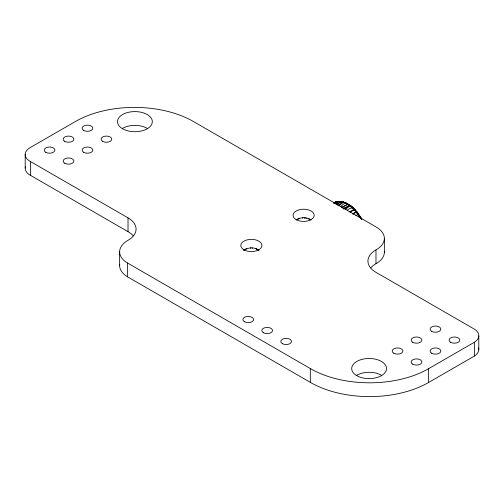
<?xml version="1.0" encoding="UTF-8"?>
<svg xmlns="http://www.w3.org/2000/svg" width="504" height="504" viewBox="0 0 504 504"><rect width="100%" height="100%" fill="white"/><g stroke="black" fill="none" stroke-linecap="round" stroke-linejoin="round"><path stroke-width="0.76" d="M356.712 212.203C357.002 210.452 353.071 214.017 352.516 213.74M356.813 212.026L354.614 209.462L349.089 211.894M358.432 214.452L358.64 214.074L355.849 215.599M250.438 248.453L250.671 247.817L253.405 247.955L255.9 248.623L258.823 250.217M302.702 218.276L302.929 217.64L306.968 218.056L311.088 220.04M358.439 214.106L361.803 219.246M345.631 209.33L349.681 205.922L350.866 205.96L350.973 206.375L347.987 204.227L341.309 207.472M353.039 214.408L355.937 211.976L351.849 207.692L347.476 204.422L343.079 202.337L337.768 205.374M338.783 205.752L343.608 202.154L348.604 204.366M350.154 212.468L353.94 209.721M337.163 204.385L340.95 201.776L342.26 201.795L337.522 201.487L334.24 203.251M250.671 247.817L246.815 248.623L243.791 250.387M297.133 219.574L299.08 218.453L302.929 217.64M340.049 206.533C341.863 206.539 345.253 201.008 346.846 203.855M347.193 210.609C348.856 207.131 356.832 208.511 350.4 205.701M333.843 202.942L335.437 201.997L336.344 202.003M335.034 203.95C337.39 201.184 341.87 200.403 344.686 202.753L338.896 201.55L334.845 203.698M245.303 249.53L246.815 248.623M297.568 219.36L299.08 218.453M243.892 250.217L245.757 249.14M296.157 220.04L298.022 218.963M30.593 161.62L128.022 217.867A27.493 15.87 0 0 1 128.022 240.314A27.827 16.065 0 0 0 127.55 263.031L310.313 368.55A83.475 48.195 0 0 0 428.369 368.827L474.359 342.273A16.777 9.683 0 0 0 473.407 328.589L375.978 272.336A27.493 15.87 0 0 1 375.978 249.896A27.827 16.065 0 0 0 376.45 227.172L193.687 121.653A83.475 48.195 0 0 0 75.632 121.382L29.641 147.93A16.777 9.683 0 0 0 30.593 161.62L30.593 175.411L128.022 231.664A27.493 15.87 0 0 1 133.239 235.866M119.713 264.361A27.827 16.065 0 0 0 127.55 276.828L310.313 382.347A83.475 48.195 0 0 0 428.369 382.618L474.359 356.07A16.777 9.683 0 0 0 478.561 347.854M343.35 209.078L349.297 205.657L342.783 208.442M333.799 202.898L337.522 201.487M344.282 208.883L349.681 205.922M342.027 207.371L347.476 204.422M336.244 204.309L340.95 201.776M361.759 219.297L360.31 216.6L359.522 217.016L355.937 211.976M335.437 201.997L333.535 202.898L335.059 202.892M334.108 202.715L335.733 201.94M334.423 202.715L337.812 201.493M336.93 201.858L338.108 201.562M337.233 201.55L339.734 201.379L340.515 201.77L339.274 201.846M336.962 201.669L340.011 201.449M339.167 201.43L342.021 201.669M341.485 201.594L344.333 202.337M341.214 201.657L344.528 202.52M343.867 202.154L346.462 203.2M343.608 202.154L346.626 203.37M343.344 202.211C350.923 205.002 356.611 211.378 360.536 218.238M346.034 203.03L350.866 205.96M345.788 203.036L350.941 206.149M258.924 250.387L256.958 249.14M308.164 218.453L309.677 219.36M255.9 248.623L257.412 249.53M347.987 204.227C353.594 207.768 357.972 213.009 361.122 218.793M309.223 218.963L310.111 219.574M350.589 205.733L352.945 207.667M352.712 207.478L354.955 209.614M352.542 207.459L354.974 209.752M352.989 208.032L354.948 209.929M305.67 217.778L306.356 218.465M354.772 209.469L356.864 211.882M354.614 209.462L358.558 214.307M356.826 211.705L358.665 214.118M356.731 211.674L358.64 214.2M358.565 214.074L360.266 216.663M360.139 216.676L361.601 219.278M304.309 217.64L304.542 218.276M252.05 247.817L252.277 248.453M478.8 335.954L478.8 349.745M474.359 342.273L474.359 356.07M428.369 368.827L428.369 382.618M384.363 238.587L384.363 252.384M375.978 249.896L375.978 263.687A27.493 15.87 0 0 0 370.761 267.889M310.313 368.55L310.313 382.347M128.022 217.867L128.022 231.664M127.55 263.031L127.55 276.828M119.637 251.616L119.637 265.413M25.2 154.255L25.2 168.046M30.593 175.411A16.777 9.683 0 0 1 25.402 166.786M384.331 251.332A27.827 16.065 0 0 1 375.978 263.687M122.567 128.331A17.432 10.067 0 0 1 147.218 128.331M356.782 375.234A17.432 10.067 0 0 1 381.434 375.234M296.157 219.612A10.559 6.098 0 0 0 313.822 216.877A10.559 6.098 0 0 0 300.888 209.412A10.559 6.098 0 0 0 296.157 219.612M243.892 249.782A10.559 6.098 0 0 0 261.557 247.054A10.559 6.098 0 0 0 248.623 239.583A10.559 6.098 0 0 0 243.892 249.782M122.567 128.766A17.432 10.067 0 0 0 151.729 124.255A17.432 10.067 0 0 0 130.379 111.932A17.432 10.067 0 0 0 122.567 128.766M356.782 375.669A17.432 10.067 0 0 0 385.944 371.158A17.432 10.067 0 0 0 364.594 358.835A17.432 10.067 0 0 0 356.782 375.669M102.652 141.359A5.361 3.1 0 0 0 111.623 139.973A5.361 3.1 0 0 0 105.059 136.181A5.361 3.1 0 0 0 102.652 141.359M83.689 152.309A5.361 3.1 0 0 0 92.66 150.923A5.361 3.1 0 0 0 86.09 147.13A5.361 3.1 0 0 0 83.689 152.309M64.726 163.258A5.361 3.1 0 0 0 73.697 161.872A5.361 3.1 0 0 0 67.126 158.073A5.361 3.1 0 0 0 64.726 163.258M83.689 130.41A5.361 3.1 0 0 0 92.66 129.024A5.361 3.1 0 0 0 86.09 125.231A5.361 3.1 0 0 0 83.689 130.41M64.726 141.359A5.361 3.1 0 0 0 73.697 139.973A5.361 3.1 0 0 0 67.126 136.181A5.361 3.1 0 0 0 64.726 141.359M45.757 152.309A5.361 3.1 0 0 0 54.734 150.923A5.361 3.1 0 0 0 48.163 147.13A5.361 3.1 0 0 0 45.757 152.309M244.415 321.747A5.361 3.1 0 0 0 253.386 320.355A5.361 3.1 0 0 0 246.821 316.562A5.361 3.1 0 0 0 244.415 321.747M263.378 332.697A5.361 3.1 0 0 0 272.355 331.304A5.361 3.1 0 0 0 265.784 327.512A5.361 3.1 0 0 0 263.378 332.697M282.341 343.646A5.361 3.1 0 0 0 291.318 342.254A5.361 3.1 0 0 0 284.747 338.461A5.361 3.1 0 0 0 282.341 343.646M450.658 342.279A5.361 3.1 0 0 0 459.629 340.887A5.361 3.1 0 0 0 453.058 337.094A5.361 3.1 0 0 0 450.658 342.279M431.689 353.228A5.361 3.1 0 0 0 440.666 351.836A5.361 3.1 0 0 0 434.095 348.044A5.361 3.1 0 0 0 431.689 353.228M412.726 364.178A5.361 3.1 0 0 0 421.703 362.786A5.361 3.1 0 0 0 415.132 358.993A5.361 3.1 0 0 0 412.726 364.178M431.689 331.33A5.361 3.1 0 0 0 440.666 329.937A5.361 3.1 0 0 0 434.095 326.145A5.361 3.1 0 0 0 431.689 331.33M412.726 342.279A5.361 3.1 0 0 0 421.703 340.887A5.361 3.1 0 0 0 415.132 337.094A5.361 3.1 0 0 0 412.726 342.279M393.763 353.228A5.361 3.1 0 0 0 402.734 351.836A5.361 3.1 0 0 0 396.169 348.044A5.361 3.1 0 0 0 393.763 353.228"/></g></svg>
